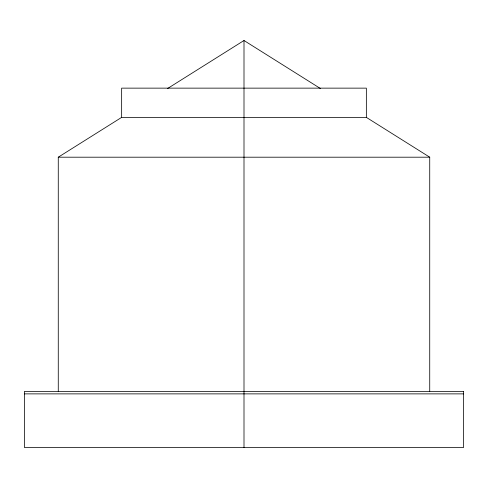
<?xml version="1.0" encoding="UTF-8"?>
<svg xmlns="http://www.w3.org/2000/svg" width="488" height="488" viewBox="0 0 488 488"><rect width="100%" height="100%" fill="white"/><g stroke="black" fill="none" stroke-linecap="round" stroke-linejoin="round"><path stroke-width="0.73" d="M58.273 391.437L58.273 157.197L121.646 117.382L366.354 117.382L429.727 157.197L429.727 391.437M167.366 88.657L244 40.51L320.634 88.657M58.273 157.197L429.727 157.197M24.4 393.877L463.6 393.877M366.354 117.382L366.354 88.139L121.646 88.139L121.646 117.382M244 40.51L244 447.49M463.6 391.437L24.4 391.437L24.4 447.49L463.6 447.49L463.6 391.437"/></g></svg>
